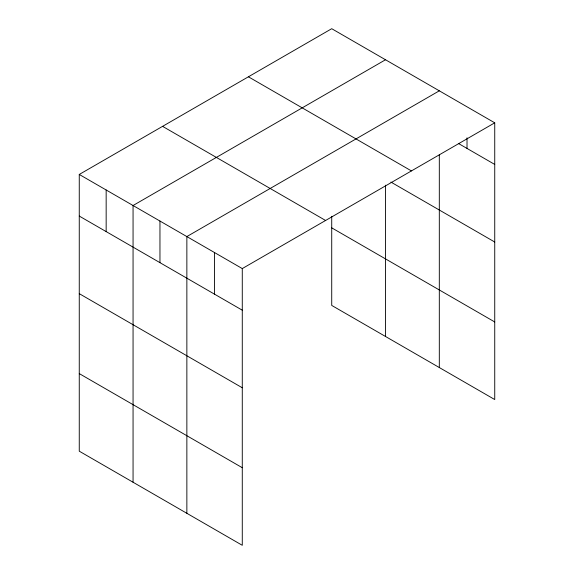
<?xml version="1.0" encoding="UTF-8"?>
<svg xmlns="http://www.w3.org/2000/svg" width="574" height="574" viewBox="0 0 574 574"><rect width="100%" height="100%" fill="white"/><g stroke="black" fill="none" stroke-linecap="round" stroke-linejoin="round"><path stroke-width="0.86" d="M494.738 122.822L242.278 268.575L242.278 545.3L79.262 451.178L79.262 174.453L331.722 28.7L494.738 122.822L494.738 399.547L331.722 305.425L331.722 216.298M439.311 154.729L439.311 367.547M385.513 59.761L133.06 205.514L133.06 482.239M439.311 90.821L186.859 236.574L186.859 513.299M458.554 143.543L494.738 164.437M248.406 76.801L411.429 170.916M390.894 182.066L494.738 242.02M162.571 126.352L325.594 220.473M331.722 227.842L494.738 321.957M79.262 174.453L242.278 268.575M79.262 216.068L242.278 310.19M79.262 293.658L242.278 387.773M79.262 373.595L242.278 467.71M467.021 137.81L467.021 148.436M385.513 185.18L385.513 336.486M214.568 252.574L214.568 294.189M159.959 221.04L159.959 262.655M106.161 189.987L106.161 231.602"/></g></svg>
